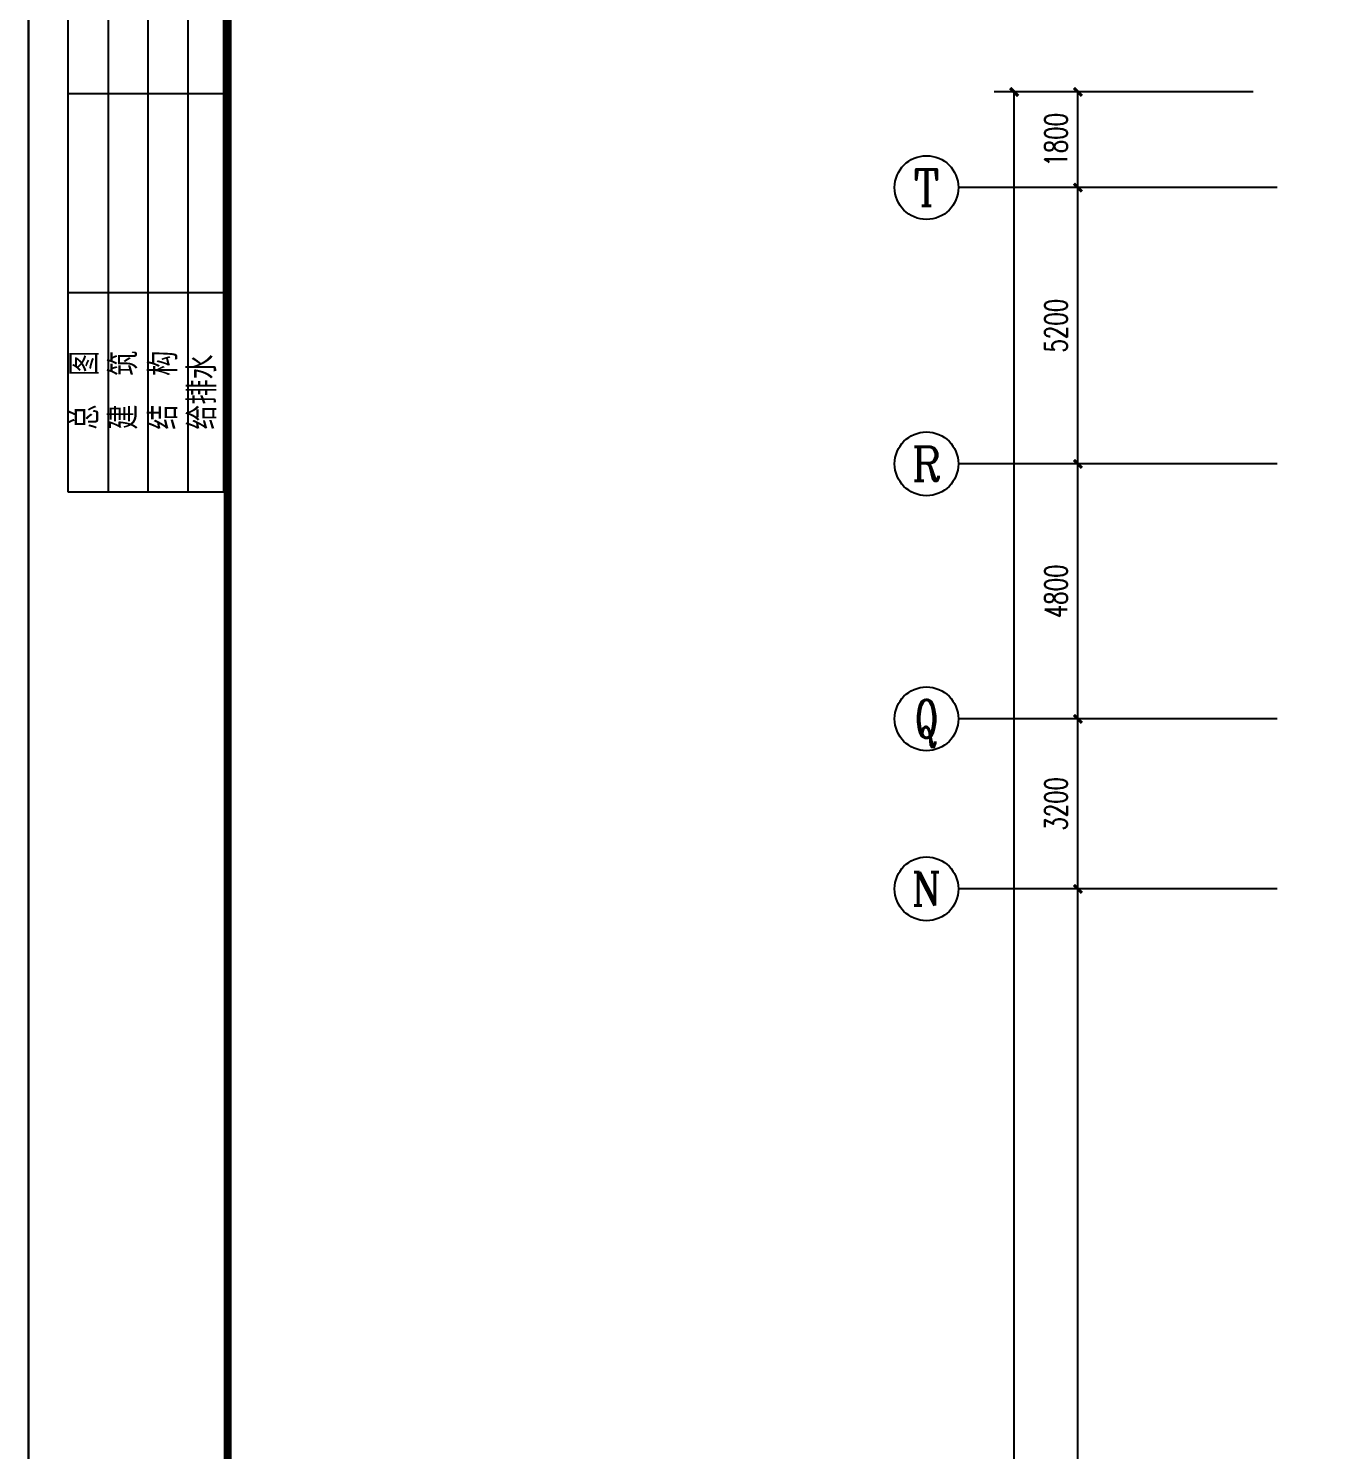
# Model space of a CAD drawing. Extents: x 0 to 2972856, y -1269770 to 0.
# Drawn here: x 2649646 to 2674296, y -1038129 to -1011361 of the extents above; entities that cross this region are included whole.
import ezdxf
from ezdxf.enums import TextEntityAlignment as Align

# ---------------------------------------------------------------- set-up
doc = ezdxf.new("R2010")
doc.units = 0
doc.header["$LTSCALE"] = 1000
doc.header["$PDSIZE"] = 50
doc.linetypes.add('接地线', pattern=[1.35002, 0.5, -1e-05, 1e-05, 0.5, -0.125, 0.1, -0.125])
for name, color, linetype in [('1-建筑底图', 8, 'Continuous'), ('AXIS_TEXT', 7, 'Continuous'), ('BTTK', 7, 'Continuous'), ('PUB_TITLE', 7, 'Continuous'), ('电-线路-接地网', 6, '接地线')]:
    doc.layers.add(name, color=color, linetype=linetype)
doc.layers.add('yichutu', color=7, linetype='Continuous', true_color=0xffffff, plot=False)
doc.styles.add('_TCH_AXIS', font='COMPLEX', dxfattribs={"bigfont": 'GBCBIG'})
doc.styles.add('A_DIM_T3', font='SIMPLEX', dxfattribs={"width": 0.7, "bigfont": 'HZ'})
doc.styles.add('COMPLEX', font='COMPLEX')
doc.styles.add('HZ(TK)', font='geniso.shx', dxfattribs={"width": 0.9, "bigfont": 'hztxt.shx'})
doc.dimstyles.new('_TCH_ARCH&&150', dxfattribs={"dimtxt": 420, "dimasz": 150, "dimexe": 375, "dimexo": 450, "dimgap": 202.5, "dimtad": 1, "dimdec": 0, "dimzin": 0, "dimdsep": 46, "dimtxsty": 'A_DIM_T3', "dimblk": 'ARCHTICK', "dimcen": 0.09, "dimclrt": 7, "dimazin": 2, "dimtfac": 1, "dimtdec": 0, "dimtix": 1, "dimtmove": 2, "dimatfit": 3, "dimfxl": 150, "dimtolj": 1, "dimtzin": 0, "dimarcsym": 0})

# ---------------------------------------------------------------- blocks, each defined once
blk = doc.blocks.new('vhtemplate_2020年新竖式图框_A0')
at = {"layer": 'PUB_TITLE'}
for p, q in [((5, 631), (5, 831)), ((10, 831), (10, 631)), ((15, 831), (15, 631)), ((20, 831), (20, 631)), ((24.5, 831), (24.5, 631)), ((25, 831), (25, 631)), ((25, 681), (5, 681)), ((25, 656), (5, 656)), ((25, 631), (5, 631))]:
    blk.add_line(p, q, dxfattribs=at)
at = {"layer": 'PUB_TITLE', "color": 7}
blk.add_lwpolyline([(0, 0), (1189, 0), (1189, 841), (0, 841)], close=True, dxfattribs=at)
at = {"layer": 'PUB_TITLE', "const_width": 1}
blk.add_lwpolyline([(25, 10), (1179, 10), (1179, 831), (25, 831)], close=True, dxfattribs=at)
at = {"layer": 'BTTK', "color": 4, "style": 'HZ(TK)', "width": 0.9}
for tag, p in [('合作单位', (1144, 743.5)), ('建设单位', (1144, 209.5)), ('工程名称', (1144, 176.5)), ('子项名称', (1154, 160)), ('图纸名称', (1144, 141))]:
    blk.add_attdef(tag, text='', height=3.5, dxfattribs=at).set_placement(p, align=Align.MIDDLE_CENTER)
for tag, p in [('注册证书号', (1156.5, 309.01)), ('注册印章号', (1156.5, 301.01)), ('设计号', (1154, 193)), ('图别', (1137.75, 34)), ('图号', (1170.25, 34)), ('版本号', (1137.75, 26)), ('日期', (1170.25, 26))]:
    blk.add_attdef(tag, text='', height=3.5, dxfattribs=at).set_placement(p, align=Align.MIDDLE)
at = {"layer": 'PUB_TITLE', "style": 'HZ(TK)', "width": 0.9}
for s, p in [('总  图', (8.82, 638.84)), ('建  筑', (13.7, 638.84)), ('结  构', (18.7, 638.84)), ('给排水', (23.57, 638.84))]:
    blk.add_text(s, height=3.5, rotation=90, dxfattribs=at).set_placement(p)
blk = doc.blocks.new('yct-1189-841-178350-126150-150-0.0')
at = {"layer": 'yichutu', "color": 7, "linetype": 'ByBlock', "true_color": 0xffffff}
blk.add_lwpolyline([(0, 0), (0, 126150), (178350, 126150), (178350, 0)], close=True, dxfattribs=at)
blk = doc.blocks.new('_ArchTick')
at = {"color": 0, "linetype": 'ByBlock', "const_width": 0.4}
blk.add_lwpolyline([(-0.5, -0.5), (0.5, 0.5)], dxfattribs=at)
blk = doc.blocks.new('*D195')
at = {"layer": '1-建筑底图', "color": 0, "lineweight": -2, "transparency": 16777216}
for p, q in [((-2750, 77400), (-7625, 77400)), ((-7250, -2200), (-7250, 77400)), ((-2750, -2200), (-7625, -2200))]:
    blk.add_line(p, q, dxfattribs=at)
at = {"layer": 'Defpoints', "color": 0, "transparency": 16777216}
for p in [(-7250, 77400), (-2300, 77400), (-2300, -2200)]:
    blk.add_point(p, dxfattribs=at)
at = {"layer": '1-建筑底图', "color": 0, "lineweight": -2, "transparency": 16777216, "xscale": 150, "yscale": 150, "zscale": 150}
for p, rotation in [((-7250, 77400), 90), ((-7250, -2200), 270)]:
    blk.add_blockref('_ArchTick', p, dxfattribs=dict(at, rotation=rotation))
at = {"layer": '1-建筑底图', "color": 7, "transparency": 16777216, "insert": (-7662.5, 37600), "char_height": 420, "attachment_point": 5, "rotation": 90, "style": 'A_DIM_T3'}
blk.add_mtext('\\A1;79600', dxfattribs=at)
blk = doc.blocks.new('*D200')
at = {"layer": '1-建筑底图', "color": 0, "lineweight": -2, "transparency": 16777216}
for p, q in [((-2750, 62400), (-6425, 62400)), ((-6050, 12800), (-6050, 62400)), ((-2750, 12800), (-6425, 12800))]:
    blk.add_line(p, q, dxfattribs=at)
at = {"layer": 'Defpoints', "color": 0, "transparency": 16777216}
for p in [(-6050, 62400), (-2300, 62400), (-2300, 12800)]:
    blk.add_point(p, dxfattribs=at)
at = {"layer": '1-建筑底图', "color": 0, "lineweight": -2, "transparency": 16777216, "xscale": 150, "yscale": 150, "zscale": 150}
for p, rotation in [((-6050, 62400), 90), ((-6050, 12800), 270)]:
    blk.add_blockref('_ArchTick', p, dxfattribs=dict(at, rotation=rotation))
at = {"layer": '1-建筑底图', "color": 7, "transparency": 16777216, "insert": (-6462.5, 37600), "char_height": 420, "attachment_point": 5, "rotation": 90, "style": 'A_DIM_T3'}
blk.add_mtext('\\A1;49600', dxfattribs=at)
blk = doc.blocks.new('*D201')
at = {"layer": '1-建筑底图', "color": 0, "lineweight": -2, "transparency": 16777216}
for p, q in [((-2750, 65600), (-6425, 65600)), ((-6050, 62400), (-6050, 65600)), ((-2750, 62400), (-6425, 62400))]:
    blk.add_line(p, q, dxfattribs=at)
at = {"layer": 'Defpoints', "color": 0, "transparency": 16777216}
for p in [(-6050, 65600), (-2300, 65600), (-2300, 62400)]:
    blk.add_point(p, dxfattribs=at)
at = {"layer": '1-建筑底图', "color": 0, "lineweight": -2, "transparency": 16777216, "xscale": 150, "yscale": 150, "zscale": 150}
for p, rotation in [((-6050, 65600), 90), ((-6050, 62400), 270)]:
    blk.add_blockref('_ArchTick', p, dxfattribs=dict(at, rotation=rotation))
at = {"layer": '1-建筑底图', "color": 7, "transparency": 16777216, "insert": (-6462.5, 64000), "char_height": 420, "attachment_point": 5, "rotation": 90, "style": 'A_DIM_T3'}
blk.add_mtext('\\A1;3200', dxfattribs=at)
blk = doc.blocks.new('*D202')
at = {"layer": '1-建筑底图', "color": 0, "lineweight": -2, "transparency": 16777216}
for p, q in [((-2750, 70400), (-6425, 70400)), ((-6050, 65600), (-6050, 70400)), ((-2750, 65600), (-6425, 65600))]:
    blk.add_line(p, q, dxfattribs=at)
at = {"layer": 'Defpoints', "color": 0, "transparency": 16777216}
for p in [(-6050, 70400), (-2300, 70400), (-2300, 65600)]:
    blk.add_point(p, dxfattribs=at)
at = {"layer": '1-建筑底图', "color": 0, "lineweight": -2, "transparency": 16777216, "xscale": 150, "yscale": 150, "zscale": 150}
for p, rotation in [((-6050, 70400), 90), ((-6050, 65600), 270)]:
    blk.add_blockref('_ArchTick', p, dxfattribs=dict(at, rotation=rotation))
at = {"layer": '1-建筑底图', "color": 7, "transparency": 16777216, "insert": (-6462.5, 68000), "char_height": 420, "attachment_point": 5, "rotation": 90, "style": 'A_DIM_T3'}
blk.add_mtext('\\A1;4800', dxfattribs=at)
blk = doc.blocks.new('*D203')
at = {"layer": '1-建筑底图', "color": 0, "lineweight": -2, "transparency": 16777216}
for p, q in [((-2750, 75600), (-6425, 75600)), ((-6050, 70400), (-6050, 75600)), ((-2750, 70400), (-6425, 70400))]:
    blk.add_line(p, q, dxfattribs=at)
at = {"layer": 'Defpoints', "color": 0, "transparency": 16777216}
for p in [(-6050, 75600), (-2300, 75600), (-2300, 70400)]:
    blk.add_point(p, dxfattribs=at)
at = {"layer": '1-建筑底图', "color": 0, "lineweight": -2, "transparency": 16777216, "xscale": 150, "yscale": 150, "zscale": 150}
for p, rotation in [((-6050, 75600), 90), ((-6050, 70400), 270)]:
    blk.add_blockref('_ArchTick', p, dxfattribs=dict(at, rotation=rotation))
at = {"layer": '1-建筑底图', "color": 7, "transparency": 16777216, "insert": (-6462.5, 73000), "char_height": 420, "attachment_point": 5, "rotation": 90, "style": 'A_DIM_T3'}
blk.add_mtext('\\A1;5200', dxfattribs=at)
blk = doc.blocks.new('*D204')
at = {"layer": '1-建筑底图', "color": 0, "lineweight": -2, "transparency": 16777216}
for p, q in [((-2750, 77400), (-6425, 77400)), ((-6050, 75600), (-6050, 77400)), ((-2750, 75600), (-6425, 75600))]:
    blk.add_line(p, q, dxfattribs=at)
at = {"layer": 'Defpoints', "color": 0, "transparency": 16777216}
for p in [(-6050, 77400), (-2300, 77400), (-2300, 75600)]:
    blk.add_point(p, dxfattribs=at)
at = {"layer": '1-建筑底图', "color": 0, "lineweight": -2, "transparency": 16777216, "xscale": 150, "yscale": 150, "zscale": 150}
for p, rotation in [((-6050, 77400), 90), ((-6050, 75600), 270)]:
    blk.add_blockref('_ArchTick', p, dxfattribs=dict(at, rotation=rotation))
at = {"layer": '1-建筑底图', "color": 7, "transparency": 16777216, "insert": (-6462.5, 76500), "char_height": 420, "attachment_point": 5, "rotation": 90, "style": 'A_DIM_T3'}
blk.add_mtext('\\A1;1800', dxfattribs=at)
blk = doc.blocks.new('*D810')
at = {"layer": '1-建筑底图', "color": 0, "lineweight": -2, "transparency": 16777216}
for p, q in [((-2750, 77400), (-7625, 77400)), ((-7250, -2200), (-7250, 77400)), ((-2750, -2200), (-7625, -2200))]:
    blk.add_line(p, q, dxfattribs=at)
at = {"layer": 'Defpoints', "color": 0, "transparency": 16777216}
for p in [(-7250, 77400), (-2300, 77400), (-2300, -2200)]:
    blk.add_point(p, dxfattribs=at)
at = {"layer": '1-建筑底图', "color": 0, "lineweight": -2, "transparency": 16777216, "xscale": 150, "yscale": 150, "zscale": 150}
for p, rotation in [((-7250, 77400), 90), ((-7250, -2200), 270)]:
    blk.add_blockref('_ArchTick', p, dxfattribs=dict(at, rotation=rotation))
at = {"layer": '1-建筑底图', "color": 7, "transparency": 16777216, "insert": (-7662.5, 37600), "char_height": 420, "attachment_point": 5, "rotation": 90, "style": 'A_DIM_T3'}
blk.add_mtext('\\A1;79600', dxfattribs=at)
blk = doc.blocks.new('*D815')
at = {"layer": '1-建筑底图', "color": 0, "lineweight": -2, "transparency": 16777216}
for p, q in [((-2750, 62400), (-6425, 62400)), ((-6050, 12800), (-6050, 62400)), ((-2750, 12800), (-6425, 12800))]:
    blk.add_line(p, q, dxfattribs=at)
at = {"layer": 'Defpoints', "color": 0, "transparency": 16777216}
for p in [(-6050, 62400), (-2300, 62400), (-2300, 12800)]:
    blk.add_point(p, dxfattribs=at)
at = {"layer": '1-建筑底图', "color": 0, "lineweight": -2, "transparency": 16777216, "xscale": 150, "yscale": 150, "zscale": 150}
for p, rotation in [((-6050, 62400), 90), ((-6050, 12800), 270)]:
    blk.add_blockref('_ArchTick', p, dxfattribs=dict(at, rotation=rotation))
at = {"layer": '1-建筑底图', "color": 7, "transparency": 16777216, "insert": (-6462.5, 37600), "char_height": 420, "attachment_point": 5, "rotation": 90, "style": 'A_DIM_T3'}
blk.add_mtext('\\A1;49600', dxfattribs=at)
blk = doc.blocks.new('*D816')
at = {"layer": '1-建筑底图', "color": 0, "lineweight": -2, "transparency": 16777216}
for p, q in [((-2750, 65600), (-6425, 65600)), ((-6050, 62400), (-6050, 65600)), ((-2750, 62400), (-6425, 62400))]:
    blk.add_line(p, q, dxfattribs=at)
at = {"layer": 'Defpoints', "color": 0, "transparency": 16777216}
for p in [(-6050, 65600), (-2300, 65600), (-2300, 62400)]:
    blk.add_point(p, dxfattribs=at)
at = {"layer": '1-建筑底图', "color": 0, "lineweight": -2, "transparency": 16777216, "xscale": 150, "yscale": 150, "zscale": 150}
for p, rotation in [((-6050, 65600), 90), ((-6050, 62400), 270)]:
    blk.add_blockref('_ArchTick', p, dxfattribs=dict(at, rotation=rotation))
at = {"layer": '1-建筑底图', "color": 7, "transparency": 16777216, "insert": (-6462.5, 64000), "char_height": 420, "attachment_point": 5, "rotation": 90, "style": 'A_DIM_T3'}
blk.add_mtext('\\A1;3200', dxfattribs=at)
blk = doc.blocks.new('*D817')
at = {"layer": '1-建筑底图', "color": 0, "lineweight": -2, "transparency": 16777216}
for p, q in [((-2750, 70400), (-6425, 70400)), ((-6050, 65600), (-6050, 70400)), ((-2750, 65600), (-6425, 65600))]:
    blk.add_line(p, q, dxfattribs=at)
at = {"layer": 'Defpoints', "color": 0, "transparency": 16777216}
for p in [(-6050, 70400), (-2300, 70400), (-2300, 65600)]:
    blk.add_point(p, dxfattribs=at)
at = {"layer": '1-建筑底图', "color": 0, "lineweight": -2, "transparency": 16777216, "xscale": 150, "yscale": 150, "zscale": 150}
for p, rotation in [((-6050, 70400), 90), ((-6050, 65600), 270)]:
    blk.add_blockref('_ArchTick', p, dxfattribs=dict(at, rotation=rotation))
at = {"layer": '1-建筑底图', "color": 7, "transparency": 16777216, "insert": (-6462.5, 68000), "char_height": 420, "attachment_point": 5, "rotation": 90, "style": 'A_DIM_T3'}
blk.add_mtext('\\A1;4800', dxfattribs=at)
blk = doc.blocks.new('*D818')
at = {"layer": '1-建筑底图', "color": 0, "lineweight": -2, "transparency": 16777216}
for p, q in [((-2750, 75600), (-6425, 75600)), ((-6050, 70400), (-6050, 75600)), ((-2750, 70400), (-6425, 70400))]:
    blk.add_line(p, q, dxfattribs=at)
at = {"layer": 'Defpoints', "color": 0, "transparency": 16777216}
for p in [(-6050, 75600), (-2300, 75600), (-2300, 70400)]:
    blk.add_point(p, dxfattribs=at)
at = {"layer": '1-建筑底图', "color": 0, "lineweight": -2, "transparency": 16777216, "xscale": 150, "yscale": 150, "zscale": 150}
for p, rotation in [((-6050, 75600), 90), ((-6050, 70400), 270)]:
    blk.add_blockref('_ArchTick', p, dxfattribs=dict(at, rotation=rotation))
at = {"layer": '1-建筑底图', "color": 7, "transparency": 16777216, "insert": (-6462.5, 73000), "char_height": 420, "attachment_point": 5, "rotation": 90, "style": 'A_DIM_T3'}
blk.add_mtext('\\A1;5200', dxfattribs=at)
blk = doc.blocks.new('*D819')
at = {"layer": '1-建筑底图', "color": 0, "lineweight": -2, "transparency": 16777216}
for p, q in [((-2750, 77400), (-6425, 77400)), ((-6050, 75600), (-6050, 77400)), ((-2750, 75600), (-6425, 75600))]:
    blk.add_line(p, q, dxfattribs=at)
at = {"layer": 'Defpoints', "color": 0, "transparency": 16777216}
for p in [(-6050, 77400), (-2300, 77400), (-2300, 75600)]:
    blk.add_point(p, dxfattribs=at)
at = {"layer": '1-建筑底图', "color": 0, "lineweight": -2, "transparency": 16777216, "xscale": 150, "yscale": 150, "zscale": 150}
for p, rotation in [((-6050, 77400), 90), ((-6050, 75600), 270)]:
    blk.add_blockref('_ArchTick', p, dxfattribs=dict(at, rotation=rotation))
at = {"layer": '1-建筑底图', "color": 7, "transparency": 16777216, "insert": (-6462.5, 76500), "char_height": 420, "attachment_point": 5, "rotation": 90, "style": 'A_DIM_T3'}
blk.add_mtext('\\A1;1800', dxfattribs=at)
blk = doc.blocks.new('_AXISO')
blk.add_circle((0, 0), 0.5)
at = {"layer": 'AXIS_TEXT', "style": 'COMPLEX', "width": 1.041667}
blk.add_attdef('A', text='', height=0.56, dxfattribs=at).set_placement((-0.25, -0.28), (0.25, -0.28), align=Align.FIT)
blk = doc.blocks.new('*D413')
at = {"layer": '1-建筑底图', "color": 0, "lineweight": -2, "transparency": 16777216}
for p, q in [((-2750, 77400), (-7625, 77400)), ((-7250, -2200), (-7250, 77400)), ((-2750, -2200), (-7625, -2200))]:
    blk.add_line(p, q, dxfattribs=at)
at = {"layer": 'Defpoints', "color": 0, "transparency": 16777216}
for p in [(-7250, 77400), (-2300, 77400), (-2300, -2200)]:
    blk.add_point(p, dxfattribs=at)
at = {"layer": '1-建筑底图', "color": 0, "lineweight": -2, "transparency": 16777216, "xscale": 150, "yscale": 150, "zscale": 150}
for p, rotation in [((-7250, 77400), 90), ((-7250, -2200), 270)]:
    blk.add_blockref('_ArchTick', p, dxfattribs=dict(at, rotation=rotation))
at = {"layer": '1-建筑底图', "color": 7, "transparency": 16777216, "insert": (-7662.5, 37600), "char_height": 420, "attachment_point": 5, "rotation": 90, "style": 'A_DIM_T3'}
blk.add_mtext('\\A1;79600', dxfattribs=at)
blk = doc.blocks.new('*D418')
at = {"layer": '1-建筑底图', "color": 0, "lineweight": -2, "transparency": 16777216}
for p, q in [((-2750, 62400), (-6425, 62400)), ((-6050, 12800), (-6050, 62400)), ((-2750, 12800), (-6425, 12800))]:
    blk.add_line(p, q, dxfattribs=at)
at = {"layer": 'Defpoints', "color": 0, "transparency": 16777216}
for p in [(-6050, 62400), (-2300, 62400), (-2300, 12800)]:
    blk.add_point(p, dxfattribs=at)
at = {"layer": '1-建筑底图', "color": 0, "lineweight": -2, "transparency": 16777216, "xscale": 150, "yscale": 150, "zscale": 150}
for p, rotation in [((-6050, 62400), 90), ((-6050, 12800), 270)]:
    blk.add_blockref('_ArchTick', p, dxfattribs=dict(at, rotation=rotation))
at = {"layer": '1-建筑底图', "color": 7, "transparency": 16777216, "insert": (-6462.5, 37600), "char_height": 420, "attachment_point": 5, "rotation": 90, "style": 'A_DIM_T3'}
blk.add_mtext('\\A1;49600', dxfattribs=at)
blk = doc.blocks.new('*D419')
at = {"layer": '1-建筑底图', "color": 0, "lineweight": -2, "transparency": 16777216}
for p, q in [((-2750, 65600), (-6425, 65600)), ((-6050, 62400), (-6050, 65600)), ((-2750, 62400), (-6425, 62400))]:
    blk.add_line(p, q, dxfattribs=at)
at = {"layer": 'Defpoints', "color": 0, "transparency": 16777216}
for p in [(-6050, 65600), (-2300, 65600), (-2300, 62400)]:
    blk.add_point(p, dxfattribs=at)
at = {"layer": '1-建筑底图', "color": 0, "lineweight": -2, "transparency": 16777216, "xscale": 150, "yscale": 150, "zscale": 150}
for p, rotation in [((-6050, 65600), 90), ((-6050, 62400), 270)]:
    blk.add_blockref('_ArchTick', p, dxfattribs=dict(at, rotation=rotation))
at = {"layer": '1-建筑底图', "color": 7, "transparency": 16777216, "insert": (-6462.5, 64000), "char_height": 420, "attachment_point": 5, "rotation": 90, "style": 'A_DIM_T3'}
blk.add_mtext('\\A1;3200', dxfattribs=at)
blk = doc.blocks.new('*D420')
at = {"layer": '1-建筑底图', "color": 0, "lineweight": -2, "transparency": 16777216}
for p, q in [((-2750, 70400), (-6425, 70400)), ((-6050, 65600), (-6050, 70400)), ((-2750, 65600), (-6425, 65600))]:
    blk.add_line(p, q, dxfattribs=at)
at = {"layer": 'Defpoints', "color": 0, "transparency": 16777216}
for p in [(-6050, 70400), (-2300, 70400), (-2300, 65600)]:
    blk.add_point(p, dxfattribs=at)
at = {"layer": '1-建筑底图', "color": 0, "lineweight": -2, "transparency": 16777216, "xscale": 150, "yscale": 150, "zscale": 150}
for p, rotation in [((-6050, 70400), 90), ((-6050, 65600), 270)]:
    blk.add_blockref('_ArchTick', p, dxfattribs=dict(at, rotation=rotation))
at = {"layer": '1-建筑底图', "color": 7, "transparency": 16777216, "insert": (-6462.5, 68000), "char_height": 420, "attachment_point": 5, "rotation": 90, "style": 'A_DIM_T3'}
blk.add_mtext('\\A1;4800', dxfattribs=at)
blk = doc.blocks.new('*D421')
at = {"layer": '1-建筑底图', "color": 0, "lineweight": -2, "transparency": 16777216}
for p, q in [((-2750, 75600), (-6425, 75600)), ((-6050, 70400), (-6050, 75600)), ((-2750, 70400), (-6425, 70400))]:
    blk.add_line(p, q, dxfattribs=at)
at = {"layer": 'Defpoints', "color": 0, "transparency": 16777216}
for p in [(-6050, 75600), (-2300, 75600), (-2300, 70400)]:
    blk.add_point(p, dxfattribs=at)
at = {"layer": '1-建筑底图', "color": 0, "lineweight": -2, "transparency": 16777216, "xscale": 150, "yscale": 150, "zscale": 150}
for p, rotation in [((-6050, 75600), 90), ((-6050, 70400), 270)]:
    blk.add_blockref('_ArchTick', p, dxfattribs=dict(at, rotation=rotation))
at = {"layer": '1-建筑底图', "color": 7, "transparency": 16777216, "insert": (-6462.5, 73000), "char_height": 420, "attachment_point": 5, "rotation": 90, "style": 'A_DIM_T3'}
blk.add_mtext('\\A1;5200', dxfattribs=at)
blk = doc.blocks.new('*D422')
at = {"layer": '1-建筑底图', "color": 0, "lineweight": -2, "transparency": 16777216}
for p, q in [((-2750, 77400), (-6425, 77400)), ((-6050, 75600), (-6050, 77400)), ((-2750, 75600), (-6425, 75600))]:
    blk.add_line(p, q, dxfattribs=at)
at = {"layer": 'Defpoints', "color": 0, "transparency": 16777216}
for p in [(-6050, 77400), (-2300, 77400), (-2300, 75600)]:
    blk.add_point(p, dxfattribs=at)
at = {"layer": '1-建筑底图', "color": 0, "lineweight": -2, "transparency": 16777216, "xscale": 150, "yscale": 150, "zscale": 150}
for p, rotation in [((-6050, 77400), 90), ((-6050, 75600), 270)]:
    blk.add_blockref('_ArchTick', p, dxfattribs=dict(at, rotation=rotation))
at = {"layer": '1-建筑底图', "color": 7, "transparency": 16777216, "insert": (-6462.5, 76500), "char_height": 420, "attachment_point": 5, "rotation": 90, "style": 'A_DIM_T3'}
blk.add_mtext('\\A1;1800', dxfattribs=at)
blk = doc.blocks.new('1-二层建筑底图')
at = {"layer": '1-建筑底图'}
for p, q in [((-2300, 75600), (-8300, 75600)), ((-2300, 70400), (-8300, 70400)), ((-2300, 65600), (-8300, 65600)), ((-2300, 62400), (-8300, 62400))]:
    blk.add_line(p, q, dxfattribs=at)
ref = blk.add_blockref('_AXISO', (-8900, 75600), dxfattribs=dict(at, xscale=1200, yscale=1200, zscale=1200))
ref.add_attrib('A', 'T', dxfattribs={"layer": 'AXIS_TEXT', "height": 683.5, "style": '_TCH_AXIS'}).set_placement((-9144.1, 75258.2), (-8655.9, 75258.2), align=Align.FIT)
ref = blk.add_blockref('_AXISO', (-8900, 70400), dxfattribs=dict(at, xscale=1200, yscale=1200, zscale=1200))
ref.add_attrib('A', 'R', dxfattribs={"layer": 'AXIS_TEXT', "height": 637.8, "style": '_TCH_AXIS'}).set_placement((-9173.3, 70081.1), (-8626.7, 70081.1), align=Align.FIT)
ref = blk.add_blockref('_AXISO', (-8900, 65600), dxfattribs=dict(at, xscale=1200, yscale=1200, zscale=1200))
ref.add_attrib('A', 'Q', dxfattribs={"layer": 'AXIS_TEXT', "height": 715.4, "style": '_TCH_AXIS', "width": 0.807692}).set_placement((-9120.1, 65242.3), (-8679.9, 65242.3), align=Align.FIT)
ref = blk.add_blockref('_AXISO', (-8900, 62400), dxfattribs=dict(at, xscale=1200, yscale=1200, zscale=1200))
ref.add_attrib('A', 'N', dxfattribs={"layer": 'AXIS_TEXT', "height": 622.9, "style": '_TCH_AXIS'}).set_placement((-9181.8, 62088.6), (-8618.2, 62088.6), align=Align.FIT)
for p1, p2, distance, picture, middle in [((-2300, -2200), (-2300, 77400), 4950, '*D195', (-7662.5, 37600)), ((-2300, -2200), (-2300, 77400), 4950, '*D810', (-7662.5, 37600)), ((-2300, -2200), (-2300, 77400), 4950, '*D413', (-7662.5, 37600)), ((-2300, 75600), (-2300, 77400), 3750, '*D204', (-6462.5, 76500)), ((-2300, 75600), (-2300, 77400), 3750, '*D819', (-6462.5, 76500)), ((-2300, 75600), (-2300, 77400), 3750, '*D422', (-6462.5, 76500)), ((-2300, 70400), (-2300, 75600), 3750, '*D203', (-6462.5, 73000)), ((-2300, 70400), (-2300, 75600), 3750, '*D818', (-6462.5, 73000)), ((-2300, 70400), (-2300, 75600), 3750, '*D421', (-6462.5, 73000)), ((-2300, 65600), (-2300, 70400), 3750, '*D202', (-6462.5, 68000)), ((-2300, 65600), (-2300, 70400), 3750, '*D817', (-6462.5, 68000)), ((-2300, 65600), (-2300, 70400), 3750, '*D420', (-6462.5, 68000)), ((-2300, 62400), (-2300, 65600), 3750, '*D201', (-6462.5, 64000)), ((-2300, 62400), (-2300, 65600), 3750, '*D816', (-6462.5, 64000)), ((-2300, 62400), (-2300, 65600), 3750, '*D419', (-6462.5, 64000)), ((-2300, 12800), (-2300, 62400), 3750, '*D200', (-6462.5, 37600)), ((-2300, 12800), (-2300, 62400), 3750, '*D815', (-6462.5, 37600)), ((-2300, 12800), (-2300, 62400), 3750, '*D418', (-6462.5, 37600))]:
    dim = blk.add_aligned_dim(p1=p1, p2=p2, distance=distance, dimstyle='_TCH_ARCH&&150', dxfattribs=at)
    dim.commit()
    dim.dimension.update_dxf_attribs({"geometry": picture, "text_midpoint": middle})

msp = doc.modelspace()

# ---------------------------------------------------------------- block references
at = {"layer": '1-建筑底图', "linetype": 'ByBlock'}
msp.add_blockref('1-二层建筑底图', (2675456, -1089956), dxfattribs=at)
msp.add_blockref('1-二层建筑底图', (2675456, -1089956), dxfattribs=at)
at = {"layer": 'yichutu', "linetype": 'ByBlock'}
msp.add_blockref('yct-1189-841-178350-126150-150-0.0', (2649646, -1114739), dxfattribs=at)
at = {"layer": '电-线路-接地网', "linetype": 'ByBlock', "xscale": 150, "yscale": 150, "zscale": 150}
msp.add_blockref('vhtemplate_2020年新竖式图框_A0', (2649646, -1114739), dxfattribs=at)

doc.saveas('drawing.dxf')
